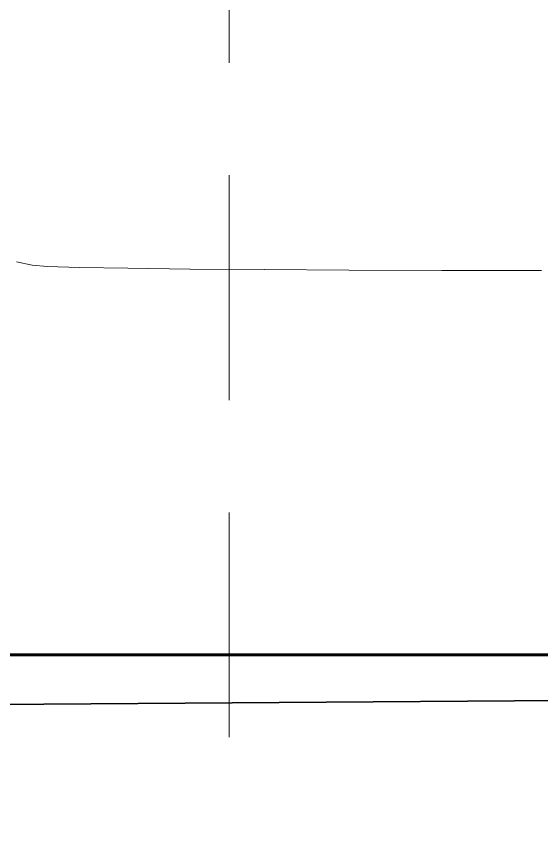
# Model space of a CAD drawing. Header units: feet. Extents: x -406 to 2003, y 7035 to 10885.
# Drawn here: x 666.22 to 696.6, y 8307.01 to 8354.72 of the extents above; entities that cross this region are included whole.
import ezdxf

# ---------------------------------------------------------------- set-up
doc = ezdxf.new("R2010")
doc.units = ezdxf.units.FT
doc.header["$LTSCALE"] = 40
doc.header["$MEASUREMENT"] = 0
doc.linetypes.add('HIDDEN', pattern=[0.375, 0.25, -0.125])
for name, color, linetype, lineweight in [('1 PROPOSED CONTOURS', 35, 'Continuous', 0), ('right of way', 3, 'Continuous', 40), ('row', 3, 'Continuous', 35), ('SILT FENCE', 200, 'Continuous', 100)]:
    doc.layers.add(name, color=color, linetype=linetype, lineweight=lineweight)
doc.layers.add('GRID', color=254, linetype='HIDDEN')
doc.layers.add('polys', color=7, linetype='Continuous')

msp = doc.modelspace()

# ---------------------------------------------------------------- linework, layer by layer
at = {"layer": '1 PROPOSED CONTOURS', "color": 35, "extrusion": (0.213493, 0.976945, 0), "elevation": 8290.471}
msp.add_lwpolyline([(1129.78, 510), (1128.854, 510)], dxfattribs=at)
at = {"layer": '1 PROPOSED CONTOURS', "color": 35, "elevation": 510}
for points in [[(667.129, 8340.333), (667.99, 8340.266)], [(667.99, 8340.266), (669.87, 8340.207)], [(669.87, 8340.207), (672.662, 8340.158)]]:
    msp.add_lwpolyline(points, dxfattribs=at)
at = {"layer": '1 PROPOSED CONTOURS', "color": 35, "extrusion": (0.011456, 0.999934, 0), "elevation": 8347.316}
msp.add_lwpolyline([(-577.076, 510), (-580.675, 510)], dxfattribs=at)
at = {"layer": '1 PROPOSED CONTOURS', "color": 35, "extrusion": (0.007726, 0.99997, 0), "elevation": 8345.092}
msp.add_lwpolyline([(-611.802, 510), (-616.102, 510)], dxfattribs=at)
at = {"layer": '1 PROPOSED CONTOURS', "color": 35, "extrusion": (0.005229, 0.999986, 0), "elevation": 8343.528}
msp.add_lwpolyline([(-636.944, 510), (-641.838, 510)], dxfattribs=at)
at = {"layer": '1 PROPOSED CONTOURS', "color": 35, "extrusion": (0.003407, 0.999994, 0), "elevation": 8342.344}
msp.add_lwpolyline([(-657.036, 510), (-662.418, 510)], dxfattribs=at)
at = {"layer": '1 PROPOSED CONTOURS', "color": 35, "extrusion": (0.001989, 0.999998, 0), "elevation": 8341.397}
msp.add_lwpolyline([(-674.248, 510), (-680.012, 510)], dxfattribs=at)
at = {"layer": 'GRID', "color": 252, "linetype": 'HIDDEN', "lineweight": 0, "ltscale": 1.3}
msp.add_line((678.535, 7338.04), (678.535, 10822.138), dxfattribs=at)
at = {"layer": 'polys', "color": 7, "linetype": 'Continuous'}
msp.add_lwpolyline([(622.256, 8571.08), (622.96, 8317.798), (882.294, 8317.774), (881.135, 8571.336)], close=True, dxfattribs=at)
at = {"layer": 'right of way', "color": 7, "linetype": 'Continuous'}
msp.add_line((363.627, 8317.823), (882.294, 8317.774), dxfattribs=at)
msp.add_line((363.627, 8317.823), (882.294, 8317.774), dxfattribs=at)
at = {"layer": 'row', "color": 7, "linetype": 'Continuous'}
msp.add_line((882.3, 8316.404), (555.418, 8314.201), dxfattribs=at)
at = {"layer": 'SILT FENCE', "color": 7, "linetype": 'Continuous'}
msp.add_line((882.294, 8317.774), (363.627, 8317.823), dxfattribs=at)

doc.saveas('drawing.dxf')
